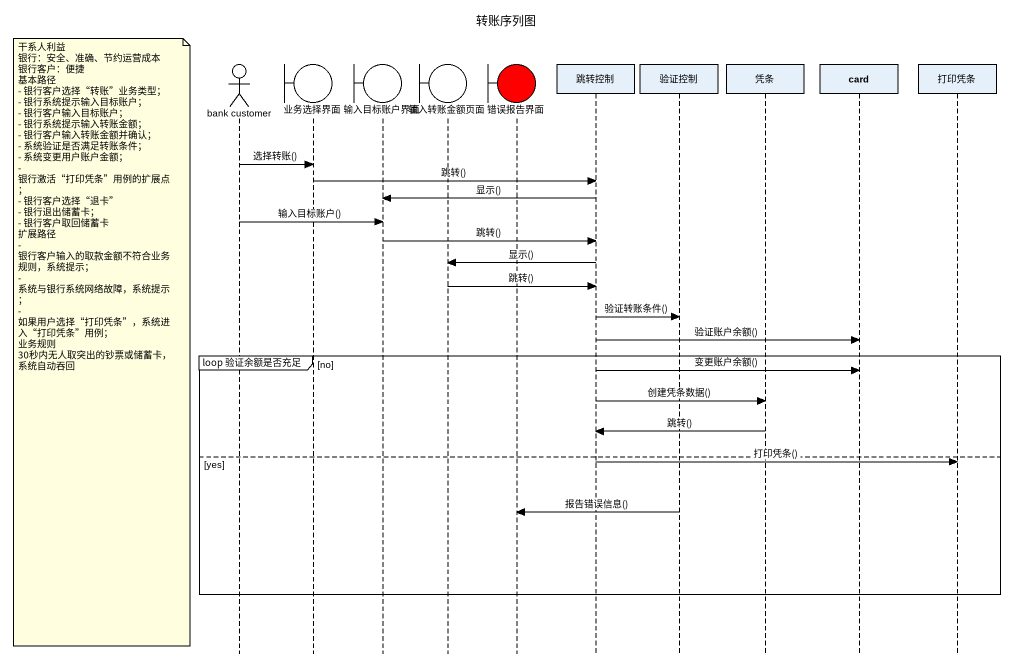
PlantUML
@startuml
title 转账序列图
hide footbox
actor "bank customer" as bank_customer
boundary 业务选择界面
boundary 输入目标账户界面
boundary 输入转账金额页面
boundary 错误报告界面 #FF0000
participant 跳转控制
participant 验证控制
participant 凭条
participant "card" as card_
participant 打印凭条

bank_customer -> 业务选择界面 : 选择转账()
业务选择界面 -> 跳转控制 : 跳转()
跳转控制 -> 输入目标账户界面 : 显示()
bank_customer -> 输入目标账户界面 : 输入目标账户()
输入目标账户界面 -> 跳转控制 : 跳转()
跳转控制 -> 输入转账金额页面 : 显示()
输入转账金额页面 -> 跳转控制 : 跳转()
跳转控制 -> 验证控制 : 验证转账条件()
跳转控制 -> card_ : 验证账户余额()
note left of bank_customer
  干系人利益
  银行：安全、准确、节约运营成本
  银行客户：便捷
  基本路径
  - 银行客户选择“转账”业务类型；
  - 银行系统提示输入目标账户；
  - 银行客户输入目标账户；
  - 银行系统提示输入转账金额；
  - 银行客户输入转账金额并确认；
  - 系统验证是否满足转账条件；
  - 系统变更用户账户金额；
  - 银行激活“打印凭条”用例的扩展点；
  - 银行客户选择“退卡”
  - 银行退出储蓄卡；
  - 银行客户取回储蓄卡
  扩展路径
  - 银行客户输入的取款金额不符合业务规则，系统提示；
  - 系统与银行系统网络故障，系统提示；
  - 如果用户选择“打印凭条”，系统进入“打印凭条”用例；
  业务规则
  30秒内无人取突出的钞票或储蓄卡，系统自动吞回
end note
group loop 验证余额是否充足 [no]
  跳转控制 -> card_ : 变更账户余额()
  跳转控制 -> 凭条 : 创建凭条数据()
  凭条 -> 跳转控制 : 跳转()
else yes
  跳转控制 -> 打印凭条 : 打印凭条()
  验证控制 -> 错误报告界面 : 报告错误信息()
end
@enduml
